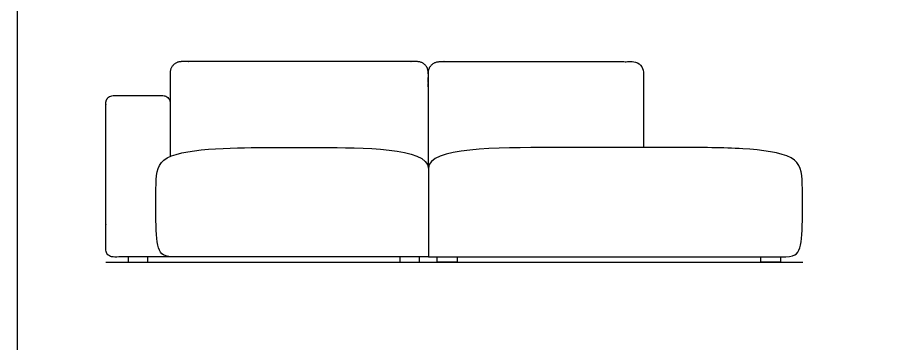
# Model space of a CAD drawing. Header units: metres. Extents: x 0 to 74.2, y -1.2 to 25.5.
# Drawn here: x 15.832 to 18.914, y 1.119 to 2.277 of the extents above; entities that cross this region are included whole.
import ezdxf

# ---------------------------------------------------------------- set-up
doc = ezdxf.new("R2010")
doc.units = ezdxf.units.M
doc.header["$MEASUREMENT"] = 0
for name, color, linetype, true_color in [('AG-DIAGRAM', 7, 'Continuous', 0xfecc66), ('AG-FURNITURE', 7, 'Continuous', 0x66ccff), ('X-VPRT', 6, 'Continuous', 0xff00ff)]:
    doc.layers.add(name, color=color, linetype=linetype, true_color=true_color)

msp = doc.modelspace()

# ---------------------------------------------------------------- linework, layer by layer
at = {"layer": 'AG-DIAGRAM'}
msp.add_lwpolyline([(16.1461, 1.4087), (18.6162, 1.4087)], dxfattribs=at)
at = {"layer": 'AG-FURNITURE'}
for points in [[(16.225, 1.4269), (16.225, 1.4087), (16.2949, 1.4087), (16.2949, 1.4269)], [(17.1875, 1.4269), (17.1875, 1.4087), (17.2573, 1.4087), (17.2573, 1.4269)], [(17.3907, 1.4269), (17.3907, 1.4087), (17.3208, 1.4087), (17.3208, 1.4269)], [(18.5373, 1.4269), (18.5373, 1.4087), (18.4674, 1.4087), (18.4674, 1.4269)]]:
    msp.add_lwpolyline(points, close=True, dxfattribs=at)
for points, weights, knots in [([(17.2891, 1.7416), (17.2891, 1.8959), (17.2891, 2.0803), (17.2891, 2.1199), (17.2494, 2.1199), (16.8314, 2.1199), (16.4135, 2.1199), (16.3738, 2.1199), (16.3738, 2.0803), (16.3738, 2.0393), (16.3738, 1.973)], [1, 1, 1, 0.707106781186, 1, 1, 1, 0.707106781186, 1, 1, 1], [4.015915, 4.015915, 4.015915, 5.003437, 5.003437, 5.207987, 5.207987, 7.950397, 7.950397, 8.154947, 8.154947, 8.423416, 8.423416, 8.423416]), ([(17.2891, 1.7416), (17.2891, 1.8959), (17.2891, 2.0803), (17.2891, 2.1199), (17.3288, 2.1199), (17.7467, 2.1199), (18.0123, 2.1199), (18.0519, 2.1199), (18.0519, 2.0803), (18.0519, 2.0455), (18.0519, 1.8151)], [1, 1, 1, 0.707106781186, 1, 1, 1, 0.707106781186, 1, 1, 1], [4.015915, 4.015915, 4.015915, 5.003437, 5.003437, 5.207987, 5.207987, 7.950397, 7.950397, 8.154947, 8.154947, 8.383325, 8.383325, 8.383325]), ([(16.4471, 1.4269), (16.2726, 1.4269), (16.1715, 1.4269), (16.1461, 1.4269), (16.1461, 1.4523), (16.1461, 1.6936), (16.1461, 1.9739), (16.1461, 1.9993), (16.1715, 1.9993), (16.2599, 1.9993), (16.3484, 1.9993), (16.3738, 1.9993), (16.3738, 1.9739), (16.3738, 1.8592), (16.3738, 1.7834)], [1, 1, 1, 0.707106781187, 1, 1, 1, 0.707106781187, 1, 1, 1, 0.707106781186, 1, 1, 1], [4.09162, 4.09162, 4.09162, 4.423528, 4.423528, 4.554427, 4.554427, 6.062364, 6.062364, 6.193264, 6.193264, 6.483505, 6.483505, 6.614404, 6.614404, 7.111563, 7.111563, 7.111563])]:
    msp.add_rational_spline(points, weights, degree=2, knots=knots, dxfattribs=at)
for points in [[(17.2891, 1.7416), (17.2891, 1.8151), (16.7977, 1.8151), (16.7475, 1.8151), (16.5329, 1.8151), (16.3316, 1.7891), (16.3223, 1.6989), (16.3223, 1.5263), (16.3316, 1.4269), (16.3894, 1.4269), (16.7932, 1.4269), (17.2613, 1.4269), (17.2891, 1.4269), (17.2891, 1.5191), (17.2891, 1.6494), (17.2891, 1.7416)], [(17.2891, 1.7416), (17.2891, 1.8151), (17.7805, 1.8151), (18.1911, 1.8151), (18.4057, 1.8151), (18.6069, 1.7891), (18.6162, 1.6989), (18.6162, 1.5263), (18.6069, 1.4269), (18.5492, 1.4269), (18.1453, 1.4269), (17.3168, 1.4269), (17.2891, 1.4269), (17.2891, 1.5191), (17.2891, 1.6494), (17.2891, 1.7416)]]:
    msp.add_open_spline(points, degree=3, knots=[0, 0, 0, 0, 0.767224, 1.534448, 2.301672, 3.068896, 3.836119, 4.603343, 5.370567, 6.137791, 6.905015, 7.672239, 7.672239, 7.672239, 8.57973, 8.57973, 8.57973, 8.57973], dxfattribs=at)
at = {"layer": 'X-VPRT'}
msp.add_lwpolyline([(15.8322, 2.4066), (21.9962, 2.4066), (21.9962, -0.5026), (15.8322, -0.5026)], close=True, dxfattribs=at)

doc.saveas('drawing.dxf')
